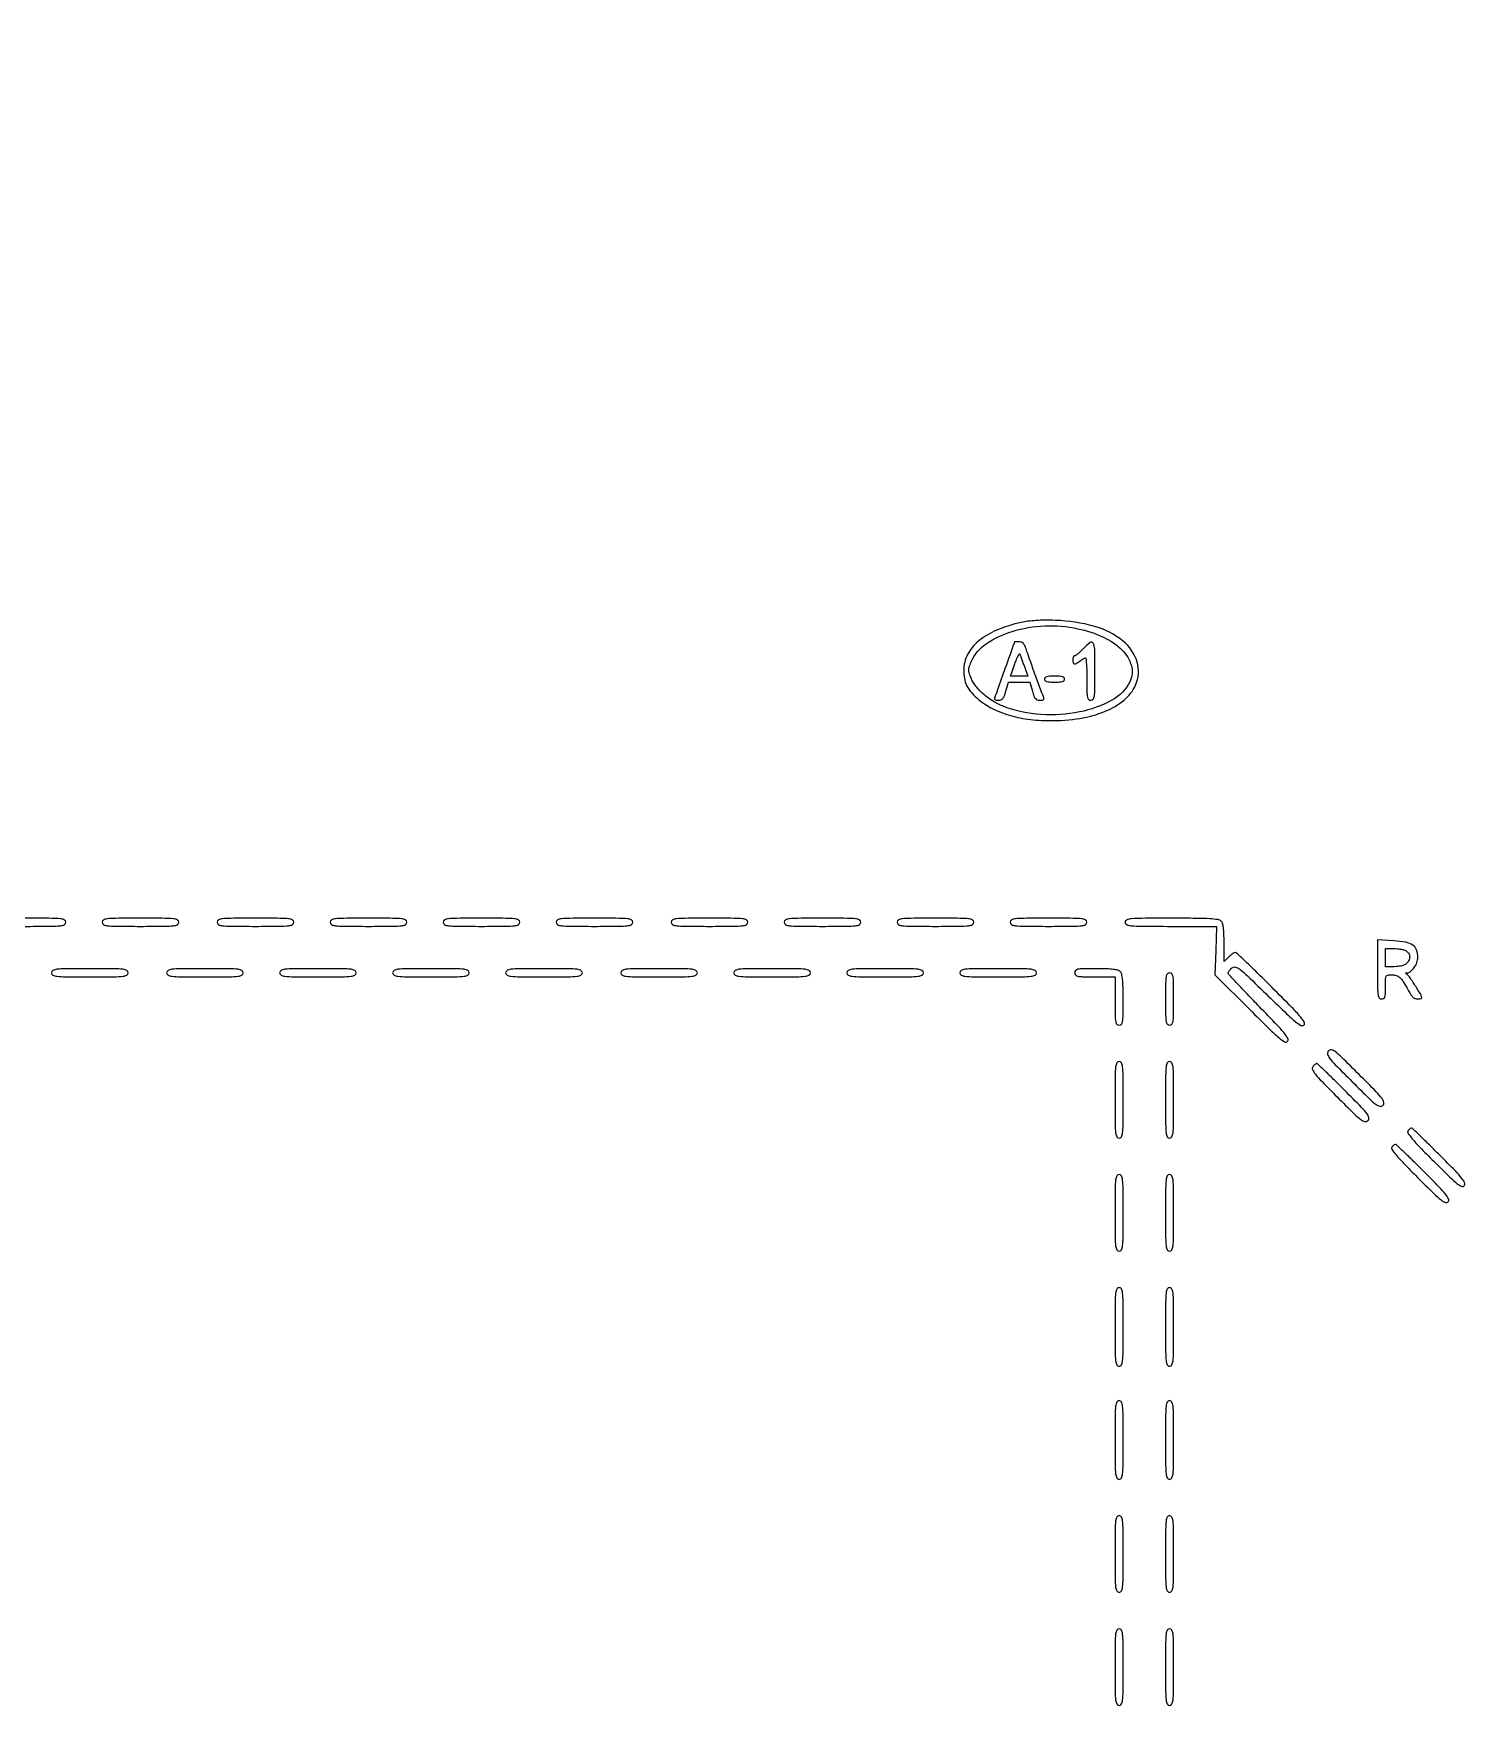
# Model space of a CAD drawing. Extents: x 0 to 1066, y 0 to 761.
# Drawn here: x 457.3 to 517.5, y 162.4 to 232.5 of the extents above; entities that cross this region are included whole.
import ezdxf

# ---------------------------------------------------------------- set-up
doc = ezdxf.new("R2010")
doc.units = 0
doc.header["$MEASUREMENT"] = 0

msp = doc.modelspace()

# ---------------------------------------------------------------- linework, layer by layer
for points in [[(183.390323, 95.266879, 0.000001), (192.989143, 95.254457, 0.000118)], [(329.859243, 95.267872, -0.000023), (352.558836, 95.240684, -0.000004), (375.624384, 95.211821, -0.198594)], [(456.759243, 95.267872, -0.000023), (479.458836, 95.240684, -0.000004), (502.524384, 95.211821, -0.198594)], [(733.258836, 95.240684, -0.000004), (756.324384, 95.211821, -0.198594)], [(289.192229, 95.24091, -0.000004), (312.172908, 95.212432, -0.198597)], [(416.092229, 95.24091, -0.000004), (439.072908, 95.212432, -0.198597)], [(520.451703, 95.267421, -0.000028), (542.992229, 95.24091, -0.000004), (565.972908, 95.212432, -0.198597)], [(606.442229, 95.24091, -0.000004), (629.422908, 95.212432, -0.198597)], [(669.892229, 95.24091, -0.000004), (692.872908, 95.212432, -0.198597)], [(375.865972, 145.56135, -0.000139), (375.849221, 127.376659, -0.000232), (375.823742, 112.056445, -0.000003), (375.794083, 98.149601, -0.198357)], [(503.140764, 281.083694, 0.000007), (513.507446, 281.06242, 0.000347)], [(542.133286, 98.003617, -0.00002), (520.24263, 97.970578, -0.025045)]]:
    msp.add_lwpolyline(points, format="xyb")
for points in [[(409.06215, 749.15415), (40.8618, 749.132981), (40.8618, 380.65769), (40.8618, 12.1824), (501.2973, 12.1824), (961.7328, 12.1824), (961.7328, 380.646631), (961.7328, 749.110861), (961.41555, 749.1633, 0.040886), (961.153339, 749.184871, 0.000002), (934.190609, 749.194398, 0.000089), (904.448031, 749.199508, 0.000054), (869.1804, 749.195529, -0.000029), (813.61687, 749.186499, -0.000004), (696.10453, 749.175037, -0.000004), (556.774728, 749.163736, -0.000004)], [(498.7593, 207.827459, 0.040662), (497.721043, 207.497469, 0.075897), (496.966287, 207.044514, 0.0987), (496.509845, 206.48239, 0.121911), (496.3482, 205.82928, 0.04267), (496.378351, 205.476614, 0.06713), (496.469395, 205.187056, 0.065187), (496.636233, 204.926124, 0.037815), (496.896901, 204.659801, 0.058524), (497.487885, 204.25234, 0.046457), (498.204412, 203.954572, 0.042173), (499.033069, 203.772125, 0.03231), (499.958833, 203.709243, 0.039377), (501.217984, 203.804477, 0.059534), (502.275327, 204.100672, 0.072399), (503.069691, 204.573179, 0.116339), (503.54938, 205.1938, 0.182125), (503.613968, 206.169916, 0.149897), (503.027831, 207.041915, 0.103222), (501.822807, 207.662684, 0.058903), (500.1975, 207.912166, 0.009952), (499.766012, 207.918524, 0.013416), (499.375717, 207.906031, 0.015064), (499.035834, 207.875716, 0.026849)], [(501.1281, 207.565176, -0.055055), (502.202899, 207.211575, -0.089515), (502.990272, 206.665483, -0.124992), (503.374489, 206.020362, -0.184949), (503.324197, 205.371068, -0.158662), (502.562379, 204.565942, -0.075145), (501.204161, 204.072738, -0.067197), (499.578812, 203.968377, -0.072113), (498.02491, 204.30616, -0.047796), (497.591258, 204.517535, -0.041485), (497.183056, 204.816404, -0.043338), (496.85203, 205.158286, -0.075652), (496.652519, 205.497529, -0.01924), (496.576359, 205.711378, -0.083112), (496.557892, 205.844521, -0.080131), (496.58343, 205.97879, -0.017152), (496.672203, 206.199657, -0.142795), (497.288221, 206.930805, -0.07253), (498.384623, 207.449884, -0.06427), (499.741335, 207.68138, -0.0622)], [(498.463195, 206.99505, -0.084799), (498.456691, 206.957034, -0.000052), (498.09072, 205.918262, -0.000388), (497.755176, 204.968528, -0.009822), (497.658175, 204.71085, 0.060048), (497.638583, 204.637119, 0.230938), (497.652832, 204.593262, 0.170663), (497.700925, 204.569154, 0.031659), (497.801179, 204.5628, 0.086283), (497.909294, 204.581597, 0.134827), (497.986123, 204.635559, 0.082591), (498.048196, 204.74257, 0.018432), (498.115668, 204.9435), (498.228076, 205.3242), (498.673043, 205.3242), (499.118011, 205.3242), (499.2246, 204.9435, 0.017944), (499.289985, 204.73859, 0.087286), (499.350212, 204.633131, 0.141822), (499.427434, 204.580752, 0.078722), (499.540746, 204.5628, 0.029308), (499.645892, 204.568968, 0.166988), (499.695622, 204.592876, 0.236769), (499.710464, 204.636666, 0.061225), (499.69069, 204.71085, -0.006965), (499.568401, 205.027206, -0.001209), (499.347145, 205.62864, -0.001323), (499.127417, 206.235387, -0.005089), (498.995652, 206.61435, 0.017403), (498.916881, 206.8241, 0.074917), (498.848122, 206.937875, 0.125362), (498.768416, 206.995772, 0.094981), (498.661849, 207.0162, 0.00999), (498.585684, 207.014678, 0.016528), (498.521552, 207.009987, 0.010464), (498.470448, 207.003462, 0.371455)], [(501.351343, 206.7201, -0.012896), (501.2387, 206.606685, -0.017658), (501.131263, 206.510979, -0.014513), (501.038538, 206.438513, -0.159931), (500.994327, 206.424, 0.204456), (500.964619, 206.411322, 0.08356), (500.939432, 206.374297, 0.063783), (500.922309, 206.319571, 0.043988), (500.9166, 206.2548, 0.070209), (500.933037, 206.138318, 0.293543), (500.983828, 206.093827, 0.173201), (501.07094, 206.111002, 0.027481), (501.21768, 206.209809, -0.016032), (501.285206, 206.257559, -0.018737), (501.352299, 206.298323, -0.017988), (501.410982, 206.328319, -0.098864), (501.44535, 206.336709, -0.399962), (501.470848, 206.31441, -0.004939), (501.490162, 206.077672, -0.011183), (501.504239, 205.79152, -0.006698), (501.5088, 205.4511, 0.003595), (501.512733, 204.903995, 0.043488), (501.533979, 204.694987, 0.15568), (501.585515, 204.599998, 0.193568), (501.678, 204.5628, 0.240299), (501.772322, 204.610909, 0.123223), (501.823133, 204.737287, 0.031956), (501.843611, 205.016638, 0.002322), (501.8472, 205.7895, 0.0048), (501.838357, 206.710594, 0.118137), (501.774623, 206.955705, 0.464027), (501.643009, 206.984076, 0.039521)], [(498.889355, 205.97985), (499.039144, 205.578), (498.676838, 205.578), (498.314532, 205.578), (498.492343, 206.092418, -0.011999), (498.563093, 206.282224, -0.026422), (498.628117, 206.422659, -0.047278), (498.678434, 206.499301, -0.601846), (498.70486, 206.494268, 0.009837), (498.726696, 206.428095, 0.001488), (498.773371, 206.296723, 0.001668), (498.829462, 206.141956, 0.001442)], [(499.7322, 205.4511, 0.200296), (499.757162, 205.391287, 0.122766), (499.82385, 205.351695, 0.058865), (499.947043, 205.330058, 0.014068), (500.1552, 205.3242, 0.014068), (500.363357, 205.330058, 0.058865), (500.48655, 205.351695, 0.122766), (500.553238, 205.391287, 0.200296), (500.5782, 205.4511, 0.200296), (500.553238, 205.510913, 0.122766), (500.48655, 205.550505, 0.058865), (500.363357, 205.572142, 0.014068), (500.1552, 205.578, 0.014068), (499.947043, 205.572142, 0.058865), (499.82385, 205.550505, 0.122766), (499.757162, 205.510913, 0.200296)], [(455.4864, 195.2568, 0.279234), (455.544789, 195.160401, 0.094461), (455.708475, 195.110976, 0.024577), (456.066809, 195.090984, 0.001648), (457.0938, 195.0876, 0.001648), (458.120791, 195.090984, 0.024577), (458.479125, 195.110976, 0.094461), (458.642811, 195.160401, 0.279234), (458.7012, 195.2568, 0.279234), (458.642811, 195.353199, 0.094461), (458.479125, 195.402624, 0.024577), (458.120791, 195.422616, 0.001648), (457.0938, 195.426, 0.001648), (456.066809, 195.422616, 0.024577), (455.708475, 195.402624, 0.094461), (455.544789, 195.353199, 0.279234)], [(460.224, 195.2568, 0.279234), (460.282389, 195.160401, 0.094461), (460.446075, 195.110976, 0.024577), (460.804409, 195.090984, 0.001648), (461.8314, 195.0876, 0.001648), (462.858391, 195.090984, 0.024577), (463.216725, 195.110976, 0.094461), (463.380411, 195.160401, 0.279234), (463.4388, 195.2568, 0.279234), (463.380411, 195.353199, 0.094461), (463.216725, 195.402624, 0.024577), (462.858391, 195.422616, 0.001648), (461.8314, 195.426, 0.001648), (460.804409, 195.422616, 0.024577), (460.446075, 195.402624, 0.094461), (460.282389, 195.353199, 0.279234)], [(465.0462, 195.2568, 0.279234), (465.104589, 195.160401, 0.094461), (465.268275, 195.110976, 0.024577), (465.626609, 195.090984, 0.001648), (466.6536, 195.0876, 0.001648), (467.680591, 195.090984, 0.024577), (468.038925, 195.110976, 0.094461), (468.202611, 195.160401, 0.279234), (468.261, 195.2568, 0.279234), (468.202611, 195.353199, 0.094461), (468.038925, 195.402624, 0.024577), (467.680591, 195.422616, 0.001648), (466.6536, 195.426, 0.001648), (465.626609, 195.422616, 0.024577), (465.268275, 195.402624, 0.094461), (465.104589, 195.353199, 0.279234)], [(469.7838, 195.2568, 0.279234), (469.842189, 195.160401, 0.094461), (470.005875, 195.110976, 0.024577), (470.364209, 195.090984, 0.001648), (471.3912, 195.0876, 0.001648), (472.418191, 195.090984, 0.024577), (472.776525, 195.110976, 0.094461), (472.940211, 195.160401, 0.279234), (472.9986, 195.2568, 0.279234), (472.940211, 195.353199, 0.094461), (472.776525, 195.402624, 0.024577), (472.418191, 195.422616, 0.001648), (471.3912, 195.426, 0.001648), (470.364209, 195.422616, 0.024577), (470.005875, 195.402624, 0.094461), (469.842189, 195.353199, 0.279234)], [(474.5214, 195.2568, 0.279234), (474.579789, 195.160401, 0.094461), (474.743475, 195.110976, 0.024577), (475.101809, 195.090984, 0.001648), (476.1288, 195.0876, 0.001648), (477.155791, 195.090984, 0.024577), (477.514125, 195.110976, 0.094461), (477.677811, 195.160401, 0.279234), (477.7362, 195.2568, 0.279234), (477.677811, 195.353199, 0.094461), (477.514125, 195.402624, 0.024577), (477.155791, 195.422616, 0.001648), (476.1288, 195.426, 0.001648), (475.101809, 195.422616, 0.024577), (474.743475, 195.402624, 0.094461), (474.579789, 195.353199, 0.279234)], [(479.259, 195.2568, 0.279234), (479.317389, 195.160401, 0.094461), (479.481075, 195.110976, 0.024577), (479.839409, 195.090984, 0.001648), (480.8664, 195.0876, 0.001648), (481.893391, 195.090984, 0.024577), (482.251725, 195.110976, 0.094461), (482.415411, 195.160401, 0.279234), (482.4738, 195.2568, 0.279234), (482.415411, 195.353199, 0.094461), (482.251725, 195.402624, 0.024577), (481.893391, 195.422616, 0.001648), (480.8664, 195.426, 0.001648), (479.839409, 195.422616, 0.024577), (479.481075, 195.402624, 0.094461), (479.317389, 195.353199, 0.279234)], [(484.0812, 195.2568, 0.279234), (484.139589, 195.160401, 0.094461), (484.303275, 195.110976, 0.024577), (484.661609, 195.090984, 0.001648), (485.6886, 195.0876, 0.001648), (486.715591, 195.090984, 0.024577), (487.073925, 195.110976, 0.094461), (487.237611, 195.160401, 0.279234), (487.296, 195.2568, 0.279234), (487.237611, 195.353199, 0.094461), (487.073925, 195.402624, 0.024577), (486.715591, 195.422616, 0.001648), (485.6886, 195.426, 0.001648), (484.661609, 195.422616, 0.024577), (484.303275, 195.402624, 0.094461), (484.139589, 195.353199, 0.279234)], [(488.8188, 195.2568, 0.279234), (488.877189, 195.160401, 0.094461), (489.040875, 195.110976, 0.024577), (489.399209, 195.090984, 0.001648), (490.4262, 195.0876, 0.001648), (491.453191, 195.090984, 0.024577), (491.811525, 195.110976, 0.094461), (491.975211, 195.160401, 0.279234), (492.0336, 195.2568, 0.279234), (491.975211, 195.353199, 0.094461), (491.811525, 195.402624, 0.024577), (491.453191, 195.422616, 0.001648), (490.4262, 195.426, 0.001648), (489.399209, 195.422616, 0.024577), (489.040875, 195.402624, 0.094461), (488.877189, 195.353199, 0.279234)], [(493.5564, 195.2568, 0.279234), (493.614789, 195.160401, 0.094461), (493.778475, 195.110976, 0.024577), (494.136809, 195.090984, 0.001648), (495.1638, 195.0876, 0.001648), (496.190791, 195.090984, 0.024577), (496.549125, 195.110976, 0.094461), (496.712811, 195.160401, 0.279234), (496.7712, 195.2568, 0.279234), (496.712811, 195.353199, 0.094461), (496.549125, 195.402624, 0.024577), (496.190791, 195.422616, 0.001648), (495.1638, 195.426, 0.001648), (494.136809, 195.422616, 0.024577), (493.778475, 195.402624, 0.094461), (493.614789, 195.353199, 0.279234)], [(498.294, 195.2568, 0.279234), (498.352389, 195.160401, 0.094461), (498.516075, 195.110976, 0.024577), (498.874409, 195.090984, 0.001648), (499.9014, 195.0876, 0.001648), (500.928391, 195.090984, 0.024577), (501.286725, 195.110976, 0.094461), (501.450411, 195.160401, 0.279234), (501.5088, 195.2568, 0.279234), (501.450411, 195.353199, 0.094461), (501.286725, 195.402624, 0.024577), (500.928391, 195.422616, 0.001648), (499.9014, 195.426, 0.001648), (498.874409, 195.422616, 0.024577), (498.516075, 195.402624, 0.094461), (498.352389, 195.353199, 0.279234)], [(503.1162, 195.2568, 0.302324), (503.181435, 195.158772, 0.077182), (503.376173, 195.110623, 0.02075), (503.797358, 195.090883, 0.001335), (505.026785, 195.0876), (506.93737, 195.0876), (506.909135, 194.07129), (506.8809, 193.054981), (508.334845, 191.603046, 0.002333), (509.158494, 190.788176, 0.01832), (509.556468, 190.425709, 0.037793), (509.79617, 190.252202, 0.321355), (509.921299, 190.261083, 0.354122), (509.943651, 190.372849, 0.049406), (509.804341, 190.584544, 0.020514), (509.485802, 190.94643, 0.00243), (508.742304, 191.716782, -0.002392), (508.239532, 192.237636, -0.003835), (507.816054, 192.68742, -0.000845), (507.449034, 193.084625, -0.188235), (507.4308, 193.131342, -0.135383), (507.440613, 193.166919, -0.026353), (507.478049, 193.222716, -0.026254), (507.53007, 193.284963, -0.021653), (507.591648, 193.345742, -0.255573), (507.733043, 193.379614, -0.098984), (507.919348, 193.286698, -0.026331), (508.243823, 193.00633, -0.001816), (509.114389, 192.164046, 0.002535), (509.884795, 191.420811, 0.019684), (510.259515, 191.090152, 0.0421), (510.485528, 190.935694, 0.311549), (510.608653, 190.946643, 0.368584), (510.62845, 191.060737, 0.041821), (510.464434, 191.291428, 0.018572), (510.106139, 191.68478, 0.002214), (509.277168, 192.52215, 0.002558), (508.710225, 193.084009, 0.004094), (508.219805, 193.557265, 0.000949), (507.787183, 193.966399, 0.191181), (507.733259, 193.9878, 0.125529), (507.690559, 193.976908, 0.022155), (507.619204, 193.933766, 0.022773), (507.538237, 193.874278, 0.018753), (507.457403, 193.803853), (507.2616, 193.619906), (507.2616, 194.402096, 0.008399), (507.255308, 194.776614, 0.024866), (507.233914, 195.032788, 0.03539), (507.197731, 195.207874, 0.128413), (507.140743, 195.305143, 0.16611), (507.00898, 195.3698, 0.017184), (506.659782, 195.402231, 0.012248), (506.096688, 195.421241, 0.002313), (505.068043, 195.426, 0.001301), (503.811066, 195.422729, 0.020319), (503.38133, 195.403017, 0.075154), (503.182285, 195.355045, 0.305034)], [(513.6912, 193.27957, 0.002295), (513.694781, 192.499453, 0.031685), (513.715242, 192.217846, 0.122281), (513.766019, 192.090431, 0.241596), (513.8604, 192.042, 0.12648), (513.950132, 192.065068, 0.188641), (514.0014, 192.1266, 0.072107), (514.024633, 192.255902, 0.008455), (514.0296, 192.5496, -0.006804), (514.034137, 192.882954, -0.107122), (514.061073, 192.992718, -0.236036), (514.12662, 193.042871, -0.047421), (514.277357, 193.0572, -0.074776), (514.47562, 193.027383, -0.110063), (514.628096, 192.940527, -0.070234), (514.773165, 192.766013, -0.016386), (514.962993, 192.434869, 0.020012), (515.072176, 192.247565, 0.056371), (515.167399, 192.129909, 0.084269), (515.260786, 192.064691, 0.110822), (515.361905, 192.042, 0.026857), (515.434898, 192.045924, 0.042344), (515.496442, 192.05789, 0.051907), (515.539797, 192.075227, 0.278555), (515.5524, 192.096093, 0.138077), (515.521563, 192.20563, 0.004507), (515.277815, 192.596276, 0.005591), (515.030523, 192.975337, 0.100482), (514.927964, 193.077055, -0.022646), (514.886414, 193.107112, -0.261051), (514.879059, 193.125081, -0.340189), (514.890946, 193.137146, -0.031099), (514.935754, 193.140505, 0.174213), (515.082027, 193.195163, 0.065047), (515.231777, 193.359723, 0.061515), (515.344936, 193.574176, 0.090913), (515.3832, 193.78288, 0.084064), (515.330011, 194.097003, 0.158572), (515.176046, 194.299537, 0.10887), (514.885015, 194.418959, 0.028678), (514.381925, 194.477154), (513.6912, 194.51714)], [(514.881162, 194.069423, -0.068204), (514.943745, 194.024023, -0.055882), (514.996731, 193.960519, -0.057684), (515.032706, 193.889427, -0.088537), (515.0448, 193.821666, -0.124082), (514.999967, 193.643791, -0.123124), (514.876101, 193.507813, -0.095765), (514.674131, 193.423369, -0.051312), (514.404257, 193.3956), (514.0296, 193.3956), (514.0296, 193.7763), (514.0296, 194.157), (514.373562, 194.157, -0.022391), (514.517254, 194.150562, -0.020327), (514.664553, 194.131274, -0.020814), (514.794892, 194.103157, -0.059396)], [(458.109, 193.1418, 0.279234), (458.167389, 193.045401, 0.094461), (458.331075, 192.995976, 0.024577), (458.689409, 192.975984, 0.001648), (459.7164, 192.9726, 0.001648), (460.743391, 192.975984, 0.024577), (461.101725, 192.995976, 0.094461), (461.265411, 193.045401, 0.279234), (461.3238, 193.1418, 0.279234), (461.265411, 193.238199, 0.094461), (461.101725, 193.287624, 0.024577), (460.743391, 193.307616, 0.001648), (459.7164, 193.311, 0.001648), (458.689409, 193.307616, 0.024577), (458.331075, 193.287624, 0.094461), (458.167389, 193.238199, 0.279234)], [(462.9312, 193.1418, 0.279234), (462.989589, 193.045401, 0.094461), (463.153275, 192.995976, 0.024577), (463.511609, 192.975984, 0.001648), (464.5386, 192.9726, 0.001648), (465.565591, 192.975984, 0.024577), (465.923925, 192.995976, 0.094461), (466.087611, 193.045401, 0.279234), (466.146, 193.1418, 0.279234), (466.087611, 193.238199, 0.094461), (465.923925, 193.287624, 0.024577), (465.565591, 193.307616, 0.001648), (464.5386, 193.311, 0.001648), (463.511609, 193.307616, 0.024577), (463.153275, 193.287624, 0.094461), (462.989589, 193.238199, 0.279234)], [(467.6688, 193.1418, 0.279234), (467.727189, 193.045401, 0.094461), (467.890875, 192.995976, 0.024577), (468.249209, 192.975984, 0.001648), (469.2762, 192.9726, 0.001648), (470.303191, 192.975984, 0.024577), (470.661525, 192.995976, 0.094461), (470.825211, 193.045401, 0.279234), (470.8836, 193.1418, 0.279234), (470.825211, 193.238199, 0.094461), (470.661525, 193.287624, 0.024577), (470.303191, 193.307616, 0.001648), (469.2762, 193.311, 0.001648), (468.249209, 193.307616, 0.024577), (467.890875, 193.287624, 0.094461), (467.727189, 193.238199, 0.279234)], [(472.4064, 193.1418, 0.279234), (472.464789, 193.045401, 0.094461), (472.628475, 192.995976, 0.024577), (472.986809, 192.975984, 0.001648), (474.0138, 192.9726, 0.001648), (475.040791, 192.975984, 0.024577), (475.399125, 192.995976, 0.094461), (475.562811, 193.045401, 0.279234), (475.6212, 193.1418, 0.279234), (475.562811, 193.238199, 0.094461), (475.399125, 193.287624, 0.024577), (475.040791, 193.307616, 0.001648), (474.0138, 193.311, 0.001648), (472.986809, 193.307616, 0.024577), (472.628475, 193.287624, 0.094461), (472.464789, 193.238199, 0.279234)], [(477.144, 193.1418, 0.279234), (477.202389, 193.045401, 0.094461), (477.366075, 192.995976, 0.024577), (477.724409, 192.975984, 0.001648), (478.7514, 192.9726, 0.001648), (479.778391, 192.975984, 0.024577), (480.136725, 192.995976, 0.094461), (480.300411, 193.045401, 0.279234), (480.3588, 193.1418, 0.279234), (480.300411, 193.238199, 0.094461), (480.136725, 193.287624, 0.024577), (479.778391, 193.307616, 0.001648), (478.7514, 193.311, 0.001648), (477.724409, 193.307616, 0.024577), (477.366075, 193.287624, 0.094461), (477.202389, 193.238199, 0.279234)], [(481.9662, 193.1418, 0.279234), (482.024589, 193.045401, 0.094461), (482.188275, 192.995976, 0.024577), (482.546609, 192.975984, 0.001648), (483.5736, 192.9726, 0.001648), (484.600591, 192.975984, 0.024577), (484.958925, 192.995976, 0.094461), (485.122611, 193.045401, 0.279234), (485.181, 193.1418, 0.279234), (485.122611, 193.238199, 0.094461), (484.958925, 193.287624, 0.024577), (484.600591, 193.307616, 0.001648), (483.5736, 193.311, 0.001648), (482.546609, 193.307616, 0.024577), (482.188275, 193.287624, 0.094461), (482.024589, 193.238199, 0.279234)], [(486.7038, 193.1418, 0.279234), (486.762189, 193.045401, 0.094461), (486.925875, 192.995976, 0.024577), (487.284209, 192.975984, 0.001648), (488.3112, 192.9726, 0.001648), (489.338191, 192.975984, 0.024577), (489.696525, 192.995976, 0.094461), (489.860211, 193.045401, 0.279234), (489.9186, 193.1418, 0.279234), (489.860211, 193.238199, 0.094461), (489.696525, 193.287624, 0.024577), (489.338191, 193.307616, 0.001648), (488.3112, 193.311, 0.001648), (487.284209, 193.307616, 0.024577), (486.925875, 193.287624, 0.094461), (486.762189, 193.238199, 0.279234)], [(491.4414, 193.1418, 0.279234), (491.499789, 193.045401, 0.094461), (491.663475, 192.995976, 0.024577), (492.021809, 192.975984, 0.001648), (493.0488, 192.9726, 0.001648), (494.075791, 192.975984, 0.024577), (494.434125, 192.995976, 0.094461), (494.597811, 193.045401, 0.279234), (494.6562, 193.1418, 0.279234), (494.597811, 193.238199, 0.094461), (494.434125, 193.287624, 0.024577), (494.075791, 193.307616, 0.001648), (493.0488, 193.311, 0.001648), (492.021809, 193.307616, 0.024577), (491.663475, 193.287624, 0.094461), (491.499789, 193.238199, 0.279234)], [(496.179, 193.1418, 0.279234), (496.237389, 193.045401, 0.094461), (496.401075, 192.995976, 0.024577), (496.759409, 192.975984, 0.001648), (497.7864, 192.9726, 0.001648), (498.813391, 192.975984, 0.024577), (499.171725, 192.995976, 0.094461), (499.335411, 193.045401, 0.279234), (499.3938, 193.1418, 0.279234), (499.335411, 193.238199, 0.094461), (499.171725, 193.287624, 0.024577), (498.813391, 193.307616, 0.001648), (497.7864, 193.311, 0.001648), (496.759409, 193.307616, 0.024577), (496.401075, 193.287624, 0.094461), (496.237389, 193.238199, 0.279234)], [(501.0012, 193.1418, 0.186821), (501.036915, 193.049551, 0.160003), (501.1281, 192.99798, 0.045528), (501.328296, 192.976598, 0.003852), (501.8472, 192.9726), (502.6932, 192.9726), (502.6932, 191.9574, 0.002988), (502.696975, 191.325661, 0.038318), (502.717875, 191.09025, 0.142907), (502.769223, 190.983691, 0.212584), (502.8624, 190.9422, 0.219348), (502.955838, 190.985263, 0.138198), (503.007085, 191.096293, 0.036653), (503.027875, 191.341753, 0.002805), (503.0316, 192.005743, 0.005296), (503.025982, 192.536186, 0.020129), (503.005643, 192.866823, 0.030157), (502.970529, 193.081697, 0.141717), (502.910743, 193.190143, 0.134164), (502.808683, 193.248397, 0.033372), (502.617942, 193.284134, 0.022783), (502.331993, 193.305026, 0.006844), (501.895543, 193.311, 0.003561), (501.344408, 193.307075, 0.043211), (501.134143, 193.285849, 0.155063), (501.038608, 193.234319, 0.194515)], [(504.8082, 192.042, 0.002682), (504.811891, 191.353819, 0.035495), (504.832604, 191.100825, 0.134742), (504.883766, 190.986419, 0.224251), (504.9774, 190.9422, 0.224251), (505.071034, 190.986419, 0.134742), (505.122196, 191.100825, 0.035495), (505.142909, 191.353819, 0.002682), (505.1466, 192.042, 0.002682), (505.142909, 192.730181, 0.035495), (505.122196, 192.983175, 0.134742), (505.071034, 193.097581, 0.224251), (504.9774, 193.1418, 0.224251), (504.883766, 193.097581, 0.134742), (504.832604, 192.983175, 0.035495), (504.811891, 192.730181, 0.002682)], [(502.6932, 187.812, 0.001648), (502.696584, 186.785009, 0.024577), (502.716576, 186.426675, 0.094461), (502.766001, 186.262989, 0.279234), (502.8624, 186.2046, 0.279234), (502.958799, 186.262989, 0.094461), (503.008224, 186.426675, 0.024577), (503.028216, 186.785009, 0.001648), (503.0316, 187.812, 0.001648), (503.028216, 188.838991, 0.024577), (503.008224, 189.197325, 0.094461), (502.958799, 189.361011, 0.279234), (502.8624, 189.4194, 0.279234), (502.766001, 189.361011, 0.094461), (502.716576, 189.197325, 0.024577), (502.696584, 188.838991, 0.001648)], [(504.8082, 187.812, 0.001648), (504.811584, 186.785009, 0.024577), (504.831576, 186.426675, 0.094461), (504.881001, 186.262989, 0.279234), (504.9774, 186.2046, 0.279234), (505.073799, 186.262989, 0.094461), (505.123224, 186.426675, 0.024577), (505.143216, 186.785009, 0.001648), (505.1466, 187.812, 0.001648), (505.143216, 188.838991, 0.024577), (505.123224, 189.197325, 0.094461), (505.073799, 189.361011, 0.279234), (504.9774, 189.4194, 0.279234), (504.881001, 189.361011, 0.094461), (504.831576, 189.197325, 0.024577), (504.811584, 188.838991, 0.001648)], [(510.979634, 189.202639, 0.296782), (510.966036, 189.085658, 0.05451), (511.089285, 188.893455, 0.023293), (511.369396, 188.577722, 0.003026), (512.001846, 187.936248, 0.002265), (512.714408, 187.228655, 0.030027), (512.993361, 186.985308, 0.110228), (513.158377, 186.908079, 0.243054), (513.289191, 186.942697, 0.255926), (513.331748, 187.065285, 0.122013), (513.263175, 187.223151, 0.030756), (513.02702, 187.495629, 0.002192), (512.321246, 188.209088, 0.00226), (511.886666, 188.640644, 0.003635), (511.511907, 189.004122, 0.000749), (511.180324, 189.320129, 0.192281), (511.143584, 189.3348, 0.14277), (511.115828, 189.326709, 0.027808), (511.073039, 189.295978, 0.027497), (511.025607, 189.253236, 0.022419)], [(511.637857, 189.863789, 0.242757), (511.603066, 189.732618, 0.110553), (511.680312, 189.567357, 0.030004), (511.924191, 189.28786, 0.002248), (512.635385, 188.571719, 0.002228), (513.352693, 187.862238, 0.029968), (513.631589, 187.619821, 0.113037), (513.794578, 187.544972, 0.252888), (513.921223, 187.582766, 0.254162), (513.958752, 187.709632, 0.112291), (513.882936, 187.873295, 0.029781), (513.63857, 188.153604, 0.002213), (512.923695, 188.874836, 0.002146), (512.197354, 189.594968, 0.030308), (511.920986, 189.835519, 0.120497), (511.761302, 189.906023, 0.25832)], [(514.973979, 186.517303, 0.336196), (514.9696, 186.418008, 0.024017), (515.148137, 186.184417, 0.017678), (515.467224, 185.832125, 0.003756), (516.048669, 185.24301, 0.002625), (516.730622, 184.569472, 0.024531), (517.039746, 184.295664, 0.070597), (517.219174, 184.189356, 0.329168), (517.328973, 184.216468, 0.286709), (517.345265, 184.337059, 0.062848), (517.230894, 184.523735, 0.02443), (516.956836, 184.833655, 0.002863), (516.30855, 185.490761, 0.002238), (515.869713, 185.926584, 0.003601), (515.491369, 186.293653, 0.000735), (515.156539, 186.612917, 0.192354), (515.119784, 186.6276, 0.130276), (515.092903, 186.620475, 0.032372), (515.054569, 186.5952, 0.030897), (515.013008, 186.559521, 0.02673)], [(514.297179, 185.840503, 0.336196), (514.2928, 185.741208, 0.024017), (514.471337, 185.507617, 0.017678), (514.790424, 185.155325, 0.003756), (515.371869, 184.56621, 0.002625), (516.053822, 183.892672, 0.024531), (516.362946, 183.618864, 0.070597), (516.542374, 183.512556, 0.329168), (516.652173, 183.539668, 0.286709), (516.668465, 183.660259, 0.062848), (516.554094, 183.846935, 0.02443), (516.280036, 184.156855, 0.002863), (515.63175, 184.813961, 0.002238), (515.192913, 185.249784, 0.003601), (514.814569, 185.616853, 0.000735), (514.479739, 185.936117, 0.192354), (514.442984, 185.9508, 0.130276), (514.416103, 185.943675, 0.032372), (514.377769, 185.9184, 0.030897), (514.336208, 185.882721, 0.02673)], [(502.6932, 183.0744, 0.001648), (502.696584, 182.047409, 0.024577), (502.716576, 181.689075, 0.094461), (502.766001, 181.525389, 0.279234), (502.8624, 181.467, 0.279234), (502.958799, 181.525389, 0.094461), (503.008224, 181.689075, 0.024577), (503.028216, 182.047409, 0.001648), (503.0316, 183.0744, 0.001648), (503.028216, 184.101391, 0.024577), (503.008224, 184.459725, 0.094461), (502.958799, 184.623411, 0.279234), (502.8624, 184.6818, 0.279234), (502.766001, 184.623411, 0.094461), (502.716576, 184.459725, 0.024577), (502.696584, 184.101391, 0.001648)], [(504.8082, 183.0744, 0.001648), (504.811584, 182.047409, 0.024577), (504.831576, 181.689075, 0.094461), (504.881001, 181.525389, 0.279234), (504.9774, 181.467, 0.279234), (505.073799, 181.525389, 0.094461), (505.123224, 181.689075, 0.024577), (505.143216, 182.047409, 0.001648), (505.1466, 183.0744, 0.001648), (505.143216, 184.101391, 0.024577), (505.123224, 184.459725, 0.094461), (505.073799, 184.623411, 0.279234), (504.9774, 184.6818, 0.279234), (504.881001, 184.623411, 0.094461), (504.831576, 184.459725, 0.024577), (504.811584, 184.101391, 0.001648)], [(502.6932, 178.2945, 0.001596), (502.696568, 177.239267, 0.023961), (502.716519, 176.872162, 0.091778), (502.765771, 176.70421, 0.282824), (502.8624, 176.6448, 0.282824), (502.959029, 176.70421, 0.091778), (503.008281, 176.872162, 0.023961), (503.028232, 177.239267, 0.001596), (503.0316, 178.2945, 0.001596), (503.028232, 179.349733, 0.023961), (503.008281, 179.716838, 0.091778), (502.959029, 179.88479, 0.282824), (502.8624, 179.9442, 0.282824), (502.765771, 179.88479, 0.091778), (502.716519, 179.716838, 0.023961), (502.696568, 179.349733, 0.001596)], [(504.8082, 178.2945, 0.001596), (504.811568, 177.239267, 0.023961), (504.831519, 176.872162, 0.091778), (504.880771, 176.70421, 0.282824), (504.9774, 176.6448, 0.282824), (505.074029, 176.70421, 0.091778), (505.123281, 176.872162, 0.023961), (505.143232, 177.239267, 0.001596), (505.1466, 178.2945, 0.001596), (505.143232, 179.349733, 0.023961), (505.123281, 179.716838, 0.091778), (505.074029, 179.88479, 0.282824), (504.9774, 179.9442, 0.282824), (504.880771, 179.88479, 0.091778), (504.831519, 179.716838, 0.023961), (504.811568, 179.349733, 0.001596)], [(502.6932, 173.5569, 0.001596), (502.696568, 172.501667, 0.023961), (502.716519, 172.134562, 0.091778), (502.765771, 171.96661, 0.282824), (502.8624, 171.9072, 0.282824), (502.959029, 171.96661, 0.091778), (503.008281, 172.134562, 0.023961), (503.028232, 172.501667, 0.001596), (503.0316, 173.5569, 0.001596), (503.028232, 174.612133, 0.023961), (503.008281, 174.979238, 0.091778), (502.959029, 175.14719, 0.282824), (502.8624, 175.2066, 0.282824), (502.765771, 175.14719, 0.091778), (502.716519, 174.979238, 0.023961), (502.696568, 174.612133, 0.001596)], [(504.8082, 173.5569, 0.001596), (504.811568, 172.501667, 0.023961), (504.831519, 172.134562, 0.091778), (504.880771, 171.96661, 0.282824), (504.9774, 171.9072, 0.282824), (505.074029, 171.96661, 0.091778), (505.123281, 172.134562, 0.023961), (505.143232, 172.501667, 0.001596), (505.1466, 173.5569, 0.001596), (505.143232, 174.612133, 0.023961), (505.123281, 174.979238, 0.091778), (505.074029, 175.14719, 0.282824), (504.9774, 175.2066, 0.282824), (504.880771, 175.14719, 0.091778), (504.831519, 174.979238, 0.023961), (504.811568, 174.612133, 0.001596)], [(502.6932, 168.777, 0.001648), (502.696584, 167.750009, 0.024577), (502.716576, 167.391675, 0.094461), (502.766001, 167.227989, 0.279234), (502.8624, 167.1696, 0.279234), (502.958799, 167.227989, 0.094461), (503.008224, 167.391675, 0.024577), (503.028216, 167.750009, 0.001648), (503.0316, 168.777, 0.001648), (503.028216, 169.803991, 0.024577), (503.008224, 170.162325, 0.094461), (502.958799, 170.326011, 0.279234), (502.8624, 170.3844, 0.279234), (502.766001, 170.326011, 0.094461), (502.716576, 170.162325, 0.024577), (502.696584, 169.803991, 0.001648)], [(504.8082, 168.777, 0.001648), (504.811584, 167.750009, 0.024577), (504.831576, 167.391675, 0.094461), (504.881001, 167.227989, 0.279234), (504.9774, 167.1696, 0.279234), (505.073799, 167.227989, 0.094461), (505.123224, 167.391675, 0.024577), (505.143216, 167.750009, 0.001648), (505.1466, 168.777, 0.001648), (505.143216, 169.803991, 0.024577), (505.123224, 170.162325, 0.094461), (505.073799, 170.326011, 0.279234), (504.9774, 170.3844, 0.279234), (504.881001, 170.326011, 0.094461), (504.831576, 170.162325, 0.024577), (504.811584, 169.803991, 0.001648)], [(502.6932, 164.0394, 0.001648), (502.696584, 163.012409, 0.024577), (502.716576, 162.654075, 0.094461), (502.766001, 162.490389, 0.279234), (502.8624, 162.432, 0.279234), (502.958799, 162.490389, 0.094461), (503.008224, 162.654075, 0.024577), (503.028216, 163.012409, 0.001648), (503.0316, 164.0394, 0.001648), (503.028216, 165.066391, 0.024577), (503.008224, 165.424725, 0.094461), (502.958799, 165.588411, 0.279234), (502.8624, 165.6468, 0.279234), (502.766001, 165.588411, 0.094461), (502.716576, 165.424725, 0.024577), (502.696584, 165.066391, 0.001648)], [(504.8082, 164.0394, 0.001648), (504.811584, 163.012409, 0.024577), (504.831576, 162.654075, 0.094461), (504.881001, 162.490389, 0.279234), (504.9774, 162.432, 0.279234), (505.073799, 162.490389, 0.094461), (505.123224, 162.654075, 0.024577), (505.143216, 163.012409, 0.001648), (505.1466, 164.0394, 0.001648), (505.143216, 165.066391, 0.024577), (505.123224, 165.424725, 0.094461), (505.073799, 165.588411, 0.279234), (504.9774, 165.6468, 0.279234), (504.881001, 165.588411, 0.094461), (504.831576, 165.424725, 0.024577), (504.811584, 165.066391, 0.001648)]]:
    msp.add_lwpolyline(points, format="xyb", close=True)

doc.saveas('drawing.dxf')
